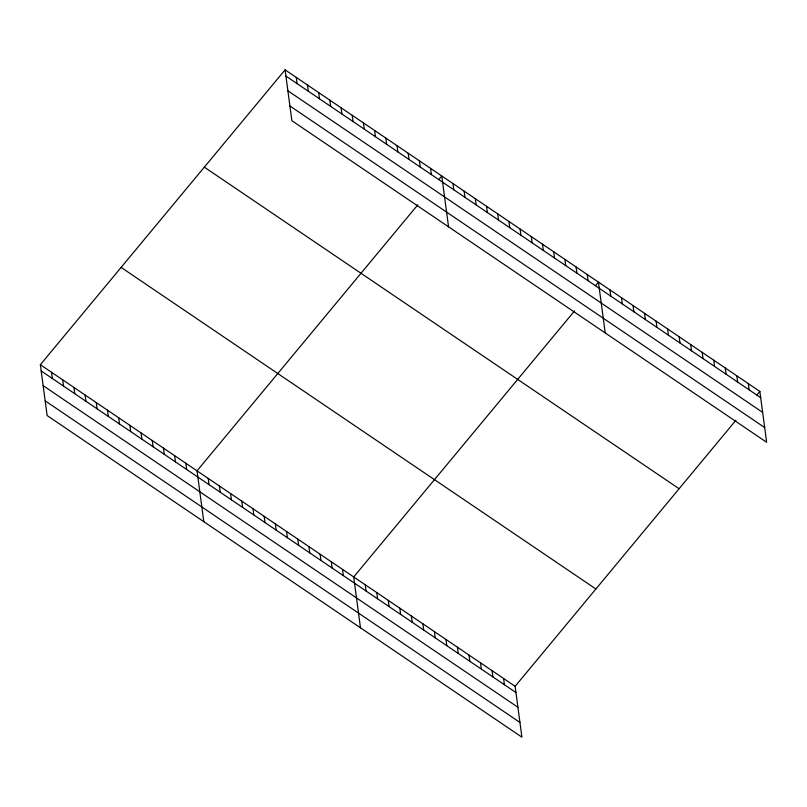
<?xml version="1.0" encoding="UTF-8"?>
<svg xmlns="http://www.w3.org/2000/svg" width="807" height="807" viewBox="0 0 807 807"><rect width="100%" height="100%" fill="white"/><g stroke="black" fill="none" stroke-linecap="round" stroke-linejoin="round"><path stroke-width="1.21" d="M735.934 420.265L515.128 686.303L521.907 737.154L47.139 415.565L40.35 364.714L285.093 69.846L759.861 391.435L766.65 442.286L291.872 120.697L285.093 69.846M417.834 204.796L197.029 470.834L203.808 521.685M438.776 179.568L441.762 175.966L448.551 226.817M574.513 310.927L353.698 576.965L360.487 627.816M595.445 285.698L598.441 282.097L605.23 332.948M756.875 395.037L759.861 391.435M285.92 76.07L760.698 397.669M287.887 90.798L762.665 412.397M289.915 105.969L764.683 427.569M204.322 167.15L679.101 488.739M121.111 267.399L595.889 588.999M40.35 364.714L515.128 686.303M41.177 370.948L515.955 692.537M43.144 385.665L517.923 707.265M45.172 400.837L519.95 722.436M748.331 383.628L749.168 389.862M736.801 375.82L737.638 382.054M725.271 368.002L726.108 374.236M713.741 360.194L714.578 366.428M702.211 352.387L703.048 358.621M690.681 344.579L691.518 350.813M679.151 336.761L679.988 342.995M667.621 328.953L668.458 335.187M656.091 321.146L656.928 327.38M644.561 313.338L645.398 319.572M633.031 305.52L633.868 311.754M621.501 297.712L622.328 303.946M609.971 289.905L610.798 296.139M587.254 274.511L588.081 280.745M576.057 266.935L576.894 273.17M564.87 259.35L565.697 265.584M553.673 251.774L554.51 258.008M542.486 244.188L543.313 250.422M531.299 236.612L532.126 242.846M520.101 229.027L520.939 235.261M508.914 221.451L509.742 227.685M497.717 213.875L498.555 220.099M486.53 206.289L487.357 212.523M475.343 198.714L476.17 204.938M464.146 191.128L464.983 197.362M452.959 183.552L453.786 189.786M503.598 678.495L504.425 684.729M430.575 168.391L431.402 174.625M492.068 670.688L492.895 676.922M419.388 160.805L420.215 167.039M480.538 662.87L481.365 669.104M408.191 153.229L409.028 159.463M469.008 655.062L469.835 661.296M397.004 145.643L397.831 151.877M457.478 647.254L458.305 653.488M385.807 138.068L386.644 144.302M445.948 639.447L446.775 645.681M374.619 130.482L375.447 136.716M434.418 631.629L435.245 637.863M363.422 122.906L364.26 129.14M422.888 623.821L423.715 630.055M352.235 115.32L353.073 121.554M411.348 616.013L412.185 622.247M341.048 107.745L341.875 113.979M399.818 608.206L400.655 614.44M329.851 100.159L330.688 106.393M388.288 600.388L389.125 606.622M318.664 92.583L319.491 98.817M376.758 592.58L377.595 598.814M307.467 85.007L308.304 91.231M365.228 584.772L366.065 591.006M296.28 77.422L297.107 83.656M342.511 569.379L343.338 575.613M331.324 561.803L332.151 568.037M320.127 554.217L320.964 560.451M308.94 546.642L309.767 552.876M297.743 539.056L298.58 545.29M286.556 531.48L287.383 537.714M275.369 523.894L276.196 530.128M264.171 516.319L265.009 522.553M252.984 508.743L253.812 514.967M241.787 501.157L242.625 507.391M230.6 493.581L231.427 499.805M219.403 485.996L220.24 492.23M208.216 478.42L209.053 484.654M185.832 463.258L186.669 469.492M174.645 455.673L175.472 461.907M163.448 448.097L164.285 454.331M152.261 440.511L153.098 446.745M141.074 432.935L141.901 439.169M129.877 425.35L130.714 431.584M118.69 417.774L119.517 424.008M107.492 410.188L108.33 416.422M96.305 402.612L97.133 408.846M85.118 395.037L85.946 401.261M73.921 387.451L74.758 393.685M62.734 379.875L63.561 386.099M51.537 372.289L52.374 378.523"/></g></svg>
